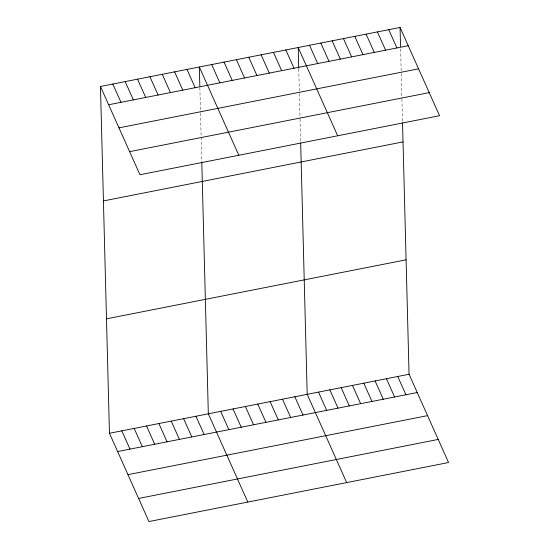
<?xml version="1.0" encoding="UTF-8"?>
<svg xmlns="http://www.w3.org/2000/svg" width="549" height="549" viewBox="0 0 549 549"><rect width="100%" height="100%" fill="white"/><g stroke="black" fill="none" stroke-linecap="round" stroke-linejoin="round"><path stroke-width="0.41" stroke-dasharray="2.75 2.06" d="M400.612 48.909L401.237 72.749M401.257 73.545L401.895 98.182M401.916 98.978L402.513 122.029M298.752 68.975L299.37 92.822M299.39 93.611L300.029 118.255M300.049 119.044L300.667 142.891M199.863 87.662L200.502 112.298M200.522 113.094L201.778 161.571"/><path stroke-width="0.82" d="M100.46 86.474L400.056 27.45L439.543 115.715L139.947 174.74L100.46 86.474L109.457 433.285L148.944 521.55L448.54 462.526L409.053 374.26L402.534 122.825M108.633 104.756L408.236 45.732M118.968 127.848L418.564 68.824M129.612 151.648L429.208 92.623M103.432 200.92L403.028 141.896M106.485 318.832L406.088 259.814M109.457 433.285L409.053 374.26M117.637 451.559L417.233 392.535M127.965 474.659L427.568 415.634M138.609 498.451L438.212 439.433M388.74 29.68L396.92 47.962M377.424 31.911L385.597 50.192M366.101 34.141L374.281 52.416M354.784 36.371L362.964 54.646M343.468 38.602L351.641 56.876M332.152 40.832L340.325 59.107M320.829 43.055L329.009 61.337M309.512 45.286L317.693 63.567M337.676 135.788L298.196 47.516L298.731 68.179M285.837 49.952L294.01 68.234M273.477 52.388L281.658 70.67M261.118 54.825L269.298 73.099M397.737 376.49L405.917 394.765M248.759 57.254L256.939 75.536M386.421 378.721L394.594 396.996M236.399 59.69L244.579 77.972M375.104 380.951L383.277 399.226M224.047 62.126L232.22 80.408M363.781 383.175L371.961 401.456M211.688 64.562L219.861 82.837M352.465 385.405L360.645 403.687M238.808 155.264L199.328 66.999L199.822 86.069M341.149 387.635L349.322 405.917M186.969 69.428L195.149 87.71M329.832 389.865L338.006 408.147M318.509 392.096L326.689 410.377M174.609 71.864L182.79 90.146M346.68 482.592L307.193 394.326L300.667 142.891M162.25 74.3L170.43 92.582M294.834 396.762L303.014 415.044M149.891 76.736L158.071 95.011M282.474 399.198L290.654 417.473M137.531 79.166L145.711 97.448M270.115 401.628L278.295 419.91M125.179 81.602L133.352 99.884M257.756 404.064L265.936 422.346M112.82 84.038L120.993 102.32M245.403 406.5L253.576 424.782M233.044 408.936L241.217 427.211M220.684 411.373L228.858 429.647M247.812 502.074L208.325 413.802L201.799 162.367M195.966 416.238L204.146 434.52M183.606 418.674L191.786 436.956M171.247 421.11L179.427 439.385M158.894 423.54L167.068 441.821M146.535 425.976L154.708 444.258M134.176 428.412L142.349 446.694M121.816 430.848L129.989 449.13M400.056 27.45L400.55 46.528"/></g></svg>
